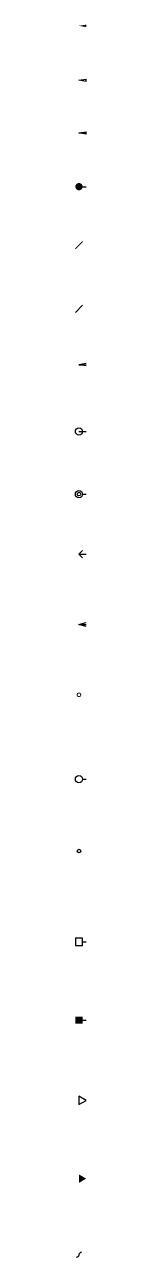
# Model space of a CAD drawing. Header units: inches. Extents: x 4 to 5, y -171 to -1.
import ezdxf

# ---------------------------------------------------------------- set-up
doc = ezdxf.new("R2010")
doc.units = ezdxf.units.IN
doc.header["$MEASUREMENT"] = 0

# ---------------------------------------------------------------- blocks, each defined once
blk = doc.blocks.new('_ClosedBlank')
at = {"color": 0, "linetype": 'ByBlock', "lineweight": -2}
for p, q in [((-1, 0.17), (0, 0)), ((-1, 0.17), (-1, -0.17)), ((0, 0), (-1, -0.17))]:
    blk.add_line(p, q, dxfattribs=at)
blk = doc.blocks.new('_Closed')
at = {"color": 0, "linetype": 'ByBlock', "lineweight": -2}
for p, q in [((-1, 0.17), (0, 0)), ((-1, 0.17), (-1, -0.17)), ((0, 0), (-1, -0.17)), ((0, 0), (-1, 0))]:
    blk.add_line(p, q, dxfattribs=at)
blk = doc.blocks.new('_Dot')
at = {"color": 0, "linetype": 'ByBlock', "lineweight": -2}
blk.add_line((-0.5, 0), (-1, 0), dxfattribs=at)
at = {"color": 0, "linetype": 'ByBlock', "const_width": 0.5}
blk.add_lwpolyline([(-0.25, 0, 1), (0.25, 0, 1)], format="xyb", close=True, dxfattribs=at)
blk = doc.blocks.new('_ArchTick')
at = {"color": 0, "linetype": 'ByBlock', "const_width": 0.15}
blk.add_lwpolyline([(-0.5, -0.5), (0.5, 0.5)], dxfattribs=at)
blk = doc.blocks.new('_Oblique')
at = {"color": 0, "linetype": 'ByBlock', "lineweight": -2}
blk.add_line((-0.5, -0.5), (0.5, 0.5), dxfattribs=at)
blk = doc.blocks.new('_Open')
at = {"color": 0, "linetype": 'ByBlock', "lineweight": -2}
for p, q in [((-1, 0.17), (0, 0)), ((-1, -0.17), (0, 0)), ((0, 0), (-1, 0))]:
    blk.add_line(p, q, dxfattribs=at)
blk = doc.blocks.new('_Origin')
at = {"color": 0, "linetype": 'ByBlock', "lineweight": -2}
blk.add_line((0, 0), (-1, 0), dxfattribs=at)
blk.add_circle((0, 0), 0.5, dxfattribs=at)
blk = doc.blocks.new('_Origin2')
at = {"color": 0, "linetype": 'ByBlock', "lineweight": -2}
blk.add_line((-0.5, 0), (-1, 0), dxfattribs=at)
for radius in [0.5, 0.25]:
    blk.add_circle((0, 0), radius, dxfattribs=at)
blk = doc.blocks.new('_Open90')
at = {"color": 0, "linetype": 'ByBlock', "lineweight": -2}
for p, q in [((0, 0), (-1, 0)), ((-0.5, 0.5), (0, 0)), ((0, 0), (-0.5, -0.5))]:
    blk.add_line(p, q, dxfattribs=at)
blk = doc.blocks.new('_Open30')
at = {"color": 0, "linetype": 'ByBlock', "lineweight": -2}
for p, q in [((-1, 0.27), (0, 0)), ((0, 0), (-1, -0.27)), ((0, 0), (-1, 0))]:
    blk.add_line(p, q, dxfattribs=at)
blk = doc.blocks.new('_DotSmall')
at = {"color": 0, "linetype": 'ByBlock', "const_width": 0.5}
blk.add_lwpolyline([(-0.0625, 0, 1), (0.0625, 0, 1)], format="xyb", close=True, dxfattribs=at)
blk = doc.blocks.new('_DotBlank')
at = {"color": 0, "linetype": 'ByBlock', "lineweight": -2}
blk.add_line((-0.5, 0), (-1, 0), dxfattribs=at)
blk.add_circle((0, 0), 0.5, dxfattribs=at)
blk = doc.blocks.new('_Small')
at = {"color": 0, "linetype": 'ByBlock', "lineweight": -2}
blk.add_circle((0, 0), 0.25, dxfattribs=at)
blk = doc.blocks.new('_BoxBlank')
at = {"color": 0, "linetype": 'ByBlock', "lineweight": -2}
for p, q in [((-0.5, 0), (-1, 0)), ((0.5, 0.5), (-0.5, 0.5)), ((-0.5, 0.5), (-0.5, -0.5)), ((0.5, -0.5), (0.5, 0.5)), ((-0.5, -0.5), (0.5, -0.5))]:
    blk.add_line(p, q, dxfattribs=at)
blk = doc.blocks.new('_BoxFilled')
at = {"color": 0, "linetype": 'ByBlock', "lineweight": -2}
blk.add_line((-0.5, 0), (-1, 0), dxfattribs=at)
at = {"color": 0, "linetype": 'ByBlock'}
blk.add_solid([(-0.5, 0.5), (0.5, 0.5), (-0.5, -0.5), (0.5, -0.5)], dxfattribs=at)
blk = doc.blocks.new('_DatumBlank')
at = {"color": 0, "linetype": 'ByBlock', "lineweight": -2}
for p, q in [((0, 0.58), (-1, 0)), ((-1, 0), (0, -0.58)), ((0, -0.58), (0, 0.58))]:
    blk.add_line(p, q, dxfattribs=at)
blk = doc.blocks.new('_DatumFilled')
at = {"color": 0, "linetype": 'ByBlock'}
blk.add_solid([(0, 0.58), (-1, 0), (0, -0.58)], dxfattribs=at)
blk = doc.blocks.new('_Integral')
at = {"color": 0, "linetype": 'ByBlock', "lineweight": -2}
for centre, start, end in [((0.44, -0.09), 102, 168), ((-0.44, 0.09), 282, 348)]:
    blk.add_arc(centre, 0.454, start, end, dxfattribs=at)
blk = doc.blocks.new('_ClosedFilled')
at = {"color": 0, "lineweight": -2}
blk.add_solid([(-1, -0.17), (-1, 0.17), (0, 0)], dxfattribs=at)

msp = doc.modelspace()

# ---------------------------------------------------------------- block references
at = {"rotation": 180}
for name, p in [('_ClosedFilled', (4.49, -1.28)), ('_ClosedBlank', (4.49, -8.79)), ('_Closed', (4.49, -16.07)), ('_Dot', (4.49, -23.49)), ('_ArchTick', (4.49, -31.57)), ('_Oblique', (4.49, -40.35)), ('_Open', (4.49, -48.08)), ('_Origin', (4.49, -57.29)), ('_Origin2', (4.49, -65.95)), ('_Open90', (4.49, -74.23)), ('_Open30', (4.49, -83.96)), ('_DotSmall', (4.49, -93.67)), ('_DotBlank', (4.49, -105.31)), ('_Small', (4.49, -115.24)), ('_BoxBlank', (4.49, -127.79)), ('_BoxFilled', (4.49, -138.6)), ('_DatumBlank', (4.49, -149.69)), ('_DatumFilled', (4.49, -160.49)), ('_Integral', (4.49, -171))]:
    msp.add_blockref(name, p, dxfattribs=at)

doc.saveas('drawing.dxf')
